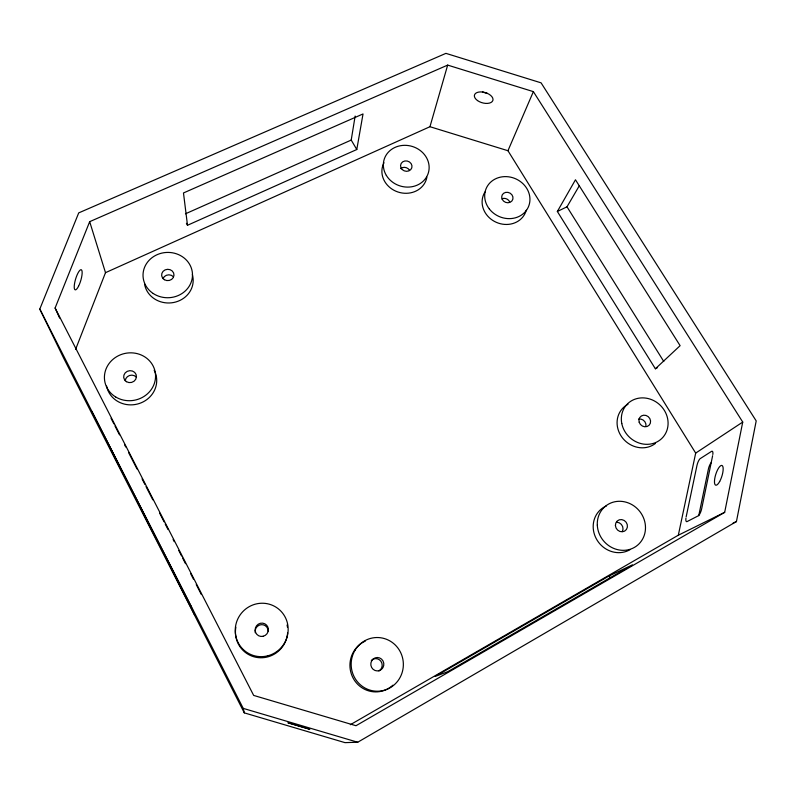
<?xml version="1.0" encoding="UTF-8"?>
<svg xmlns="http://www.w3.org/2000/svg" width="796" height="796" viewBox="0 0 796 796"><rect width="100%" height="100%" fill="white"/><g stroke="black" fill="none" stroke-linecap="round" stroke-linejoin="round"><path stroke-width="1.19" d="M186.403 223.288L187.498 225.278L356.787 149.519L351.215 140.076L355.145 116.037M356.787 149.519L363.026 113.947L183.478 192.96L187.498 225.278M736.439 521.549L756.2 420.915L541.081 82.844L445.919 53.362L78.714 212.89L39.8 309.067L63.799 358.409L244.302 712.868L344.986 742.638L357.722 742.24L736.439 521.549L733.066 523.101M55.103 308.022L253.665 695.415L355.991 725.723L724.678 512.335L742.738 422.069L533.37 91.63L447.67 65.103L89.679 221.666L55.103 308.022L59.63 318.082M698.749 515.699L708.39 469.123A6.069 1.831 -72.4 0 1 711.266 462.575M712.629 455.7L701.674 508.714A6.318 1.91 -73.1 0 1 698.699 515.47M686.152 516.893L696.948 465.57A6.069 1.761 -72.5 0 1 699.784 459.013M350.34 724.718L678.321 535.211L695.684 453.093L507.957 150.723L429.959 126.713L105.5 272.67L75.62 349.315M429.959 126.713L447.67 65.103M507.957 150.723L533.37 91.63M557.349 211.477L575.468 179.777L680.112 345.673L655.377 368.777L557.349 211.477L567.001 206.811L579.428 185.548M695.684 453.093L742.738 422.069M700.301 458.566L711.515 451.382A6.229 1.851 -72.3 0 1 712.838 454.446M609.179 575.896L435.243 676.421L447.72 671.715L632.452 564.842L609.179 575.896L610.383 577.936M655.377 368.777L657.536 367.633M698.162 515.878L687.077 521.579A6.159 1.811 -73.3 0 1 685.933 518.156M678.321 535.211L724.678 512.335M185.448 213.806L351.215 140.076M39.8 309.067L243.228 708.38L357.722 742.24M567.001 206.811L663.784 361.483M111.052 418.338L113.868 423.85M114.992 426.049L119.509 434.855M124.584 444.765L125.718 446.964M128.534 452.476L137.002 468.983M142.076 478.894L144.902 484.396M146.026 486.605L152.802 499.818M159.568 513.022L164.085 521.838M165.21 524.037L168.036 529.539M173.11 539.449L174.234 541.648M178.752 550.464L181.568 555.966M182.702 558.165L185.518 563.668M190.602 573.578L193.418 579.09M196.244 584.592L201.318 594.503M89.679 221.666L105.5 272.67M243.228 708.38L244.302 712.868M487.182 93.271A9.562 5.373 16.1 0 1 482.485 91.819M287.067 625.019A26.566 25.95 -56.8 0 1 287.475 627.258M287.625 632.979A26.566 25.95 -56.8 0 1 258.133 657.615A26.566 25.95 -56.8 0 1 235.865 627.168M392.896 685.187A26.527 25.77 87.3 0 1 354.031 679.685A26.527 25.77 87.3 0 1 365.324 641.078M629.895 549.747A24.955 23.094 51.5 0 1 596.264 538.703A24.955 23.094 51.5 0 1 606.502 505.898M655.486 443.402A24.089 21.97 43.1 0 1 621.636 436.785A24.089 21.97 43.1 0 1 628.014 404.269M526.265 210.224A22.776 20.398 24.1 0 1 496.286 222.323A22.776 20.398 24.1 0 1 484.983 191.995M426.895 177.19A22.845 20.487 17 0 1 397.871 191.975A22.845 20.487 17 0 1 384 162.742M192.353 274.59A24.457 22.427 -2.4 0 1 173.697 302.49A24.457 22.427 -2.4 0 1 144.544 283.993M154.175 370.269A25.333 23.621 -11.2 0 1 139.33 403.492A25.333 23.621 -11.2 0 1 106.604 386.08M371.284 660.441A6.627 6.448 87.3 0 1 380.936 661.297A6.627 6.448 87.3 0 1 378.886 671.028M616.81 522.216A6.239 5.771 51.5 0 1 622.353 531.479M638.482 419.104A6.02 5.492 43.1 0 1 645.894 426.427M502.296 198.632A5.691 5.094 24.1 0 1 509.669 201.846M400.627 168.583A5.711 5.124 17 0 1 409.512 170.235M163.011 278.65A6.109 5.612 -2.4 0 1 173.389 276.7M125.221 380.767A6.328 5.9 -11.2 0 1 136.305 377.075M255.257 632.79A6.647 6.487 -56.8 0 1 261.078 624.681A6.647 6.487 -56.8 0 1 268.172 631.377M288.411 722.858L287.913 722.788L309.843 729.275L288.411 722.858M190.712 605.736L91.61 411.194L194.662 614.731L190.712 605.736M719.664 481.52A10.338 3.194 -72.5 0 0 722.101 465.521A10.338 3.194 -72.5 0 0 714.699 478.874A10.338 3.194 -72.5 0 0 719.664 481.52M78.535 286.252A10.507 2.687 -73.3 0 0 81.451 269.844A10.507 2.687 -73.3 0 0 74.595 283.267A10.507 2.687 -73.3 0 0 78.535 286.252M477.5 100.555A9.592 5.313 16.1 0 0 492.833 100.545A9.592 5.313 16.1 0 0 480.714 91.918A9.592 5.313 16.1 0 0 477.5 100.555M267.466 655.884A26.895 26.278 -56.5 0 0 281.177 611.447A26.895 26.278 -56.5 0 0 236.432 622.502A26.895 26.278 -56.5 0 0 267.466 655.884M263.187 636.273A6.726 6.567 -56.5 0 0 266.64 625.168A6.726 6.567 -56.5 0 0 255.446 627.905A6.726 6.567 -56.5 0 0 263.187 636.273M115.699 396.985A25.641 23.88 -11 0 0 155.509 377.801A25.641 23.88 -11 0 0 118.773 355.543A25.641 23.88 -11 0 0 115.699 396.985M126.455 381.682A6.408 5.97 -11 0 0 136.434 376.926A6.408 5.97 -11 0 0 127.28 371.324A6.408 5.97 -11 0 0 126.455 381.682M153.23 293.515A24.746 22.666 -2.2 0 0 192.363 277.277A24.746 22.666 -2.2 0 0 157.678 254.441A24.746 22.666 -2.2 0 0 153.23 293.515M164.374 279.695A6.189 5.662 -2.2 0 0 173.986 275.287A6.189 5.662 -2.2 0 0 165.08 269.894A6.189 5.662 -2.2 0 0 164.374 279.695M354.857 650.531A26.855 26.099 86.9 0 0 376.876 691.217A26.855 26.099 86.9 0 0 400.05 651.357A26.855 26.099 86.9 0 0 354.857 650.531M371.722 660.74A6.716 6.527 86.8 0 0 377.214 670.919A6.716 6.527 86.8 0 0 383.025 660.969A6.716 6.527 86.8 0 0 371.722 660.74M597.298 525.111A25.263 23.343 51.3 0 0 634.432 547.399A25.263 23.343 51.3 0 0 632.422 504.933A25.263 23.343 51.3 0 0 597.298 525.111M615.408 525.479A6.318 5.841 51.3 0 0 624.671 531.081A6.318 5.841 51.3 0 0 624.213 520.475A6.318 5.841 51.3 0 0 615.408 525.479M621.795 423.572A24.368 22.189 43 0 0 660.192 439.87A24.368 22.189 43 0 0 652.153 399.871A24.368 22.189 43 0 0 621.795 423.572M639.188 422.238A6.089 5.552 43 0 0 649.088 425.263A6.089 5.552 43 0 0 645.984 415.442A6.089 5.552 43 0 0 639.188 422.238M489.311 208.93A23.024 20.587 24.1 0 0 528.206 207.308A23.024 20.587 24.1 0 0 504.415 176.632A23.024 20.587 24.1 0 0 489.311 208.93M502.176 199.239A5.761 5.144 24.1 0 0 511.928 200.96A5.761 5.144 24.1 0 0 507.957 192.363A5.761 5.144 24.1 0 0 502.176 199.239M386.358 175.428A23.104 20.676 17.1 0 0 426.029 177.846A23.104 20.676 17.1 0 0 406.338 145.369A23.104 20.676 17.1 0 0 386.358 175.428M402.199 169.528A5.781 5.164 17.1 0 0 411.801 167.817A5.781 5.164 17.1 0 0 404.846 160.981A5.781 5.164 17.1 0 0 402.199 169.528"/></g></svg>
